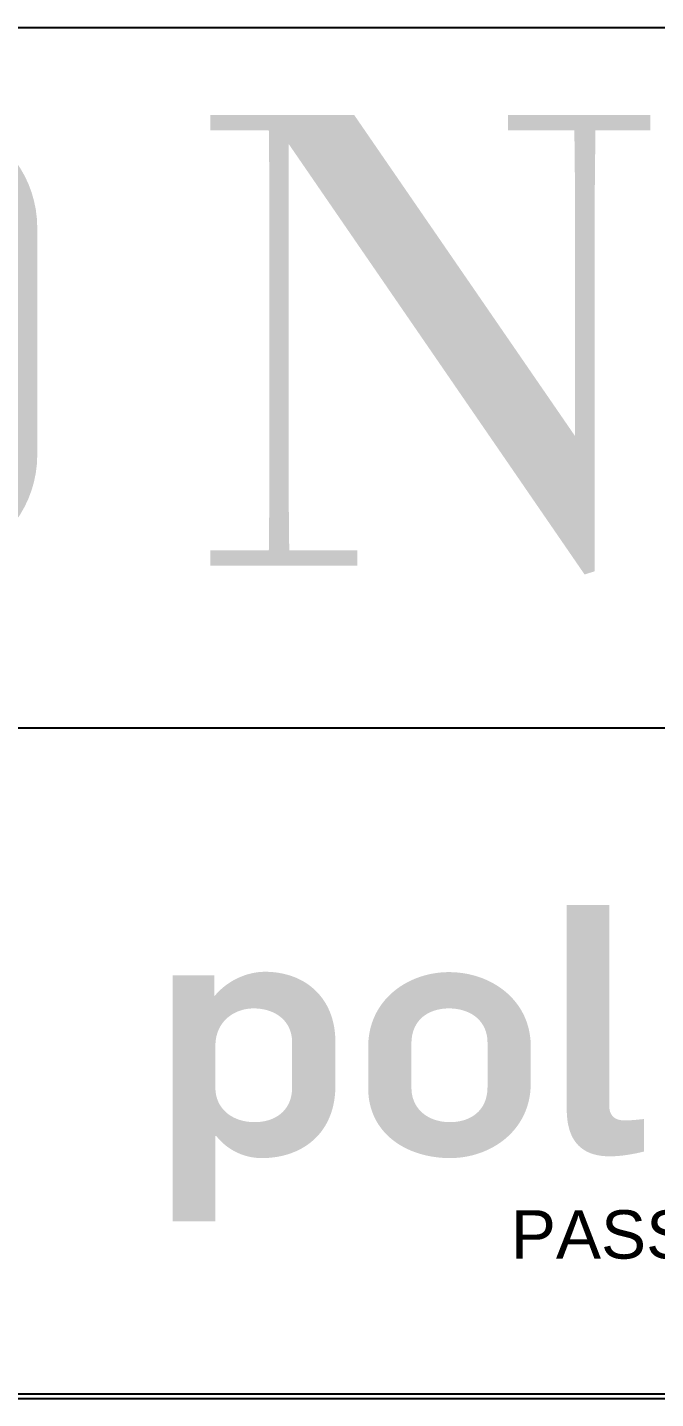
# Model space of a CAD drawing. Header units: millimetres. Extents: x -1766 to 57634, y -706 to 41248.
# Drawn here: x 42727 to 44805, y -14 to 4520 of the extents above; entities that cross this region are included whole.
import ezdxf
from ezdxf.enums import TextEntityAlignment as Align

# ---------------------------------------------------------------- set-up
doc = ezdxf.new("R2010")
doc.units = ezdxf.units.MM
doc.header["$LTSCALE"] = 200
doc.layers.add('% kommentar', color=10, linetype='Continuous')
doc.layers.add('S0CO1', color=1, linetype='Continuous')
doc.layers.add('Layer 1', color=1, linetype='Continuous', true_color=0xff0000)
doc.styles.add('ROMANS', font='romans', dxfattribs={"height": 100})
doc.styles.add('style1', font='arial.ttf', dxfattribs={"height": 2})

# ---------------------------------------------------------------- blocks, each defined once
blk = doc.blocks.new('A2')
at = {"color": 7}
blk.add_line((58693.697862, 706.30202), (1765.75505, 706.30202), dxfattribs=at)
blk = doc.blocks.new('A$Ce4b58fa5')
at = {"layer": 'Layer 1', "true_color": 0x0091b3}
blk.add_hatch(color=142, dxfattribs=at).paths.add_polyline_path([(45.203, 10.876), (45.274, 10.876), (45.346, 10.879), (45.419, 10.884), (45.494, 10.889), (45.644, 10.905), (45.795, 10.926), (45.942, 10.951), (46.083, 10.978), (46.214, 11.007), (46.334, 11.037), (46.334, 12.11), (46.011, 12.078), (45.937, 12.073), (45.86, 12.068), (45.778, 12.065), (45.688, 12.064), (45.67, 12.064), (45.653, 12.065), (45.636, 12.065), (45.619, 12.067), (45.603, 12.068), (45.587, 12.07), (45.572, 12.072), (45.557, 12.074), (45.542, 12.077), (45.528, 12.079), (45.513, 12.083), (45.5, 12.086), (45.486, 12.09), (45.473, 12.094), (45.46, 12.098), (45.448, 12.102), (45.436, 12.107), (45.424, 12.112), (45.413, 12.118), (45.401, 12.123), (45.391, 12.129), (45.38, 12.135), (45.37, 12.141), (45.36, 12.147), (45.35, 12.154), (45.341, 12.161), (45.332, 12.168), (45.323, 12.175), (45.315, 12.183), (45.307, 12.191), (45.299, 12.199), (45.291, 12.207), (45.284, 12.215), (45.277, 12.224), (45.27, 12.232), (45.264, 12.241), (45.258, 12.25), (45.252, 12.26), (45.246, 12.269), (45.24, 12.279), (45.235, 12.288), (45.23, 12.298), (45.226, 12.308), (45.221, 12.319), (45.217, 12.329), (45.213, 12.34), (45.209, 12.35), (45.206, 12.361), (45.203, 12.372), (45.2, 12.383), (45.197, 12.394), (45.194, 12.405), (45.192, 12.417), (45.19, 12.428), (45.188, 12.44), (45.186, 12.452), (45.185, 12.463), (45.184, 12.475), (45.182, 12.499), (45.181, 12.524), (45.18, 12.549), (45.18, 19.183), (43.773, 19.183), (43.773, 12.537), (43.773, 12.431), (43.777, 12.313), (43.78, 12.251), (43.785, 12.187), (43.791, 12.121), (43.8, 12.054), (43.81, 11.985), (43.823, 11.917), (43.831, 11.882), (43.839, 11.847), (43.848, 11.813), (43.857, 11.778), (43.868, 11.744), (43.879, 11.709), (43.891, 11.675), (43.904, 11.641), (43.917, 11.607), (43.932, 11.573), (43.948, 11.54), (43.964, 11.507), (43.982, 11.475), (44.001, 11.443), (44.021, 11.411), (44.042, 11.38), (44.064, 11.349), (44.087, 11.319), (44.099, 11.305), (44.111, 11.29), (44.124, 11.276), (44.137, 11.261), (44.15, 11.247), (44.164, 11.233), (44.178, 11.22), (44.192, 11.206), (44.207, 11.193), (44.222, 11.18), (44.237, 11.167), (44.253, 11.154), (44.269, 11.142), (44.285, 11.129), (44.302, 11.117), (44.319, 11.105), (44.336, 11.094), (44.354, 11.082), (44.372, 11.071), (44.391, 11.061), (44.41, 11.05), (44.429, 11.04), (44.449, 11.03), (44.469, 11.02), (44.489, 11.01), (44.51, 11.001), (44.531, 10.992), (44.553, 10.983), (44.575, 10.975), (44.597, 10.967), (44.62, 10.959), (44.644, 10.952), (44.691, 10.938), (44.741, 10.925), (44.792, 10.914), (44.845, 10.904), (44.9, 10.895), (44.957, 10.888), (45.016, 10.883), (45.076, 10.879), (45.139, 10.876)], flags=0)
h = blk.add_hatch(color=142, dxfattribs=at)
h.paths.add_polyline_path([(30.746, 8.729), (32.154, 8.729), (32.154, 11.545), (32.188, 11.545), (32.217, 11.508), (32.247, 11.472), (32.279, 11.436), (32.312, 11.401), (32.346, 11.366), (32.382, 11.332), (32.419, 11.299), (32.457, 11.266), (32.496, 11.234), (32.537, 11.202), (32.579, 11.172), (32.621, 11.142), (32.666, 11.114), (32.711, 11.086), (32.757, 11.06), (32.804, 11.034), (32.853, 11.01), (32.902, 10.987), (32.953, 10.965), (33.004, 10.944), (33.056, 10.925), (33.11, 10.907), (33.164, 10.891), (33.219, 10.876), (33.275, 10.863), (33.331, 10.851), (33.389, 10.841), (33.447, 10.833), (33.507, 10.826), (33.566, 10.822), (33.627, 10.819), (33.688, 10.818), (33.75, 10.818), (33.811, 10.82), (33.872, 10.823), (33.933, 10.827), (33.993, 10.832), (34.052, 10.839), (34.112, 10.846), (34.171, 10.855), (34.229, 10.865), (34.287, 10.876), (34.345, 10.888), (34.402, 10.902), (34.458, 10.917), (34.514, 10.932), (34.569, 10.949), (34.624, 10.967), (34.678, 10.987), (34.731, 11.007), (34.784, 11.029), (34.836, 11.051), (34.887, 11.075), (34.938, 11.101), (34.988, 11.127), (35.037, 11.154), (35.085, 11.183), (35.133, 11.213), (35.179, 11.244), (35.225, 11.276), (35.27, 11.309), (35.314, 11.344), (35.357, 11.38), (35.399, 11.416), (35.44, 11.454), (35.48, 11.494), (35.519, 11.534), (35.558, 11.576), (35.595, 11.618), (35.631, 11.662), (35.666, 11.707), (35.7, 11.754), (35.732, 11.801), (35.764, 11.85), (35.794, 11.9), (35.823, 11.951), (35.851, 12.003), (35.878, 12.056), (35.903, 12.111), (35.928, 12.166), (35.95, 12.223), (35.972, 12.281), (35.992, 12.34), (36.011, 12.401), (36.029, 12.462), (36.045, 12.525), (36.059, 12.589), (36.072, 12.654), (36.084, 12.721), (36.094, 12.788), (36.103, 12.857), (36.11, 12.927), (36.116, 12.998), (36.12, 13.07), (36.122, 13.143), (36.123, 13.218), (36.123, 14.649), (36.122, 14.719), (36.12, 14.788), (36.116, 14.857), (36.111, 14.924), (36.104, 14.99), (36.096, 15.055), (36.087, 15.12), (36.076, 15.183), (36.064, 15.245), (36.05, 15.306), (36.035, 15.366), (36.019, 15.425), (36.001, 15.483), (35.982, 15.54), (35.962, 15.596), (35.941, 15.65), (35.918, 15.704), (35.894, 15.757), (35.869, 15.808), (35.843, 15.859), (35.815, 15.908), (35.787, 15.957), (35.757, 16.004), (35.726, 16.05), (35.694, 16.095), (35.661, 16.139), (35.627, 16.182), (35.592, 16.224), (35.556, 16.265), (35.519, 16.305), (35.481, 16.343), (35.442, 16.381), (35.402, 16.417), (35.361, 16.452), (35.32, 16.486), (35.277, 16.519), (35.233, 16.551), (35.189, 16.582), (35.144, 16.612), (35.098, 16.64), (35.051, 16.668), (35.003, 16.694), (34.955, 16.719), (34.905, 16.743), (34.856, 16.766), (34.805, 16.788), (34.754, 16.808), (34.702, 16.828), (34.649, 16.846), (34.596, 16.863), (34.542, 16.879), (34.487, 16.894), (34.432, 16.907), (34.376, 16.92), (34.32, 16.931), (34.263, 16.941), (34.206, 16.95), (34.148, 16.958), (34.09, 16.964), (34.031, 16.97), (33.972, 16.974), (33.913, 16.977), (33.853, 16.979), (33.792, 16.979), (33.742, 16.979), (33.691, 16.976), (33.64, 16.973), (33.587, 16.968), (33.535, 16.961), (33.481, 16.953), (33.428, 16.944), (33.374, 16.933), (33.319, 16.92), (33.265, 16.906), (33.21, 16.891), (33.155, 16.873), (33.1, 16.855), (33.045, 16.834), (32.99, 16.812), (32.936, 16.789), (32.881, 16.764), (32.827, 16.737), (32.773, 16.709), (32.719, 16.678), (32.666, 16.647), (32.614, 16.613), (32.562, 16.578), (32.51, 16.541), (32.46, 16.503), (32.41, 16.462), (32.361, 16.42), (32.313, 16.376), (32.266, 16.331), (32.22, 16.283), (32.175, 16.234), (32.131, 16.183), (32.119, 16.183), (32.119, 16.864), (30.746, 16.864)], flags=0)
h.paths.add_polyline_path([(33.458, 12.006), (33.424, 12.007), (33.39, 12.008), (33.356, 12.009), (33.323, 12.011), (33.29, 12.014), (33.258, 12.018), (33.225, 12.022), (33.193, 12.026), (33.161, 12.031), (33.13, 12.037), (33.098, 12.044), (33.067, 12.051), (33.037, 12.058), (33.007, 12.066), (32.977, 12.075), (32.947, 12.084), (32.918, 12.094), (32.889, 12.105), (32.861, 12.116), (32.833, 12.127), (32.806, 12.139), (32.779, 12.152), (32.752, 12.165), (32.726, 12.179), (32.7, 12.194), (32.675, 12.208), (32.65, 12.224), (32.625, 12.24), (32.602, 12.256), (32.578, 12.274), (32.555, 12.291), (32.533, 12.309), (32.511, 12.328), (32.49, 12.347), (32.469, 12.367), (32.449, 12.387), (32.43, 12.408), (32.411, 12.429), (32.392, 12.451), (32.375, 12.473), (32.358, 12.496), (32.341, 12.519), (32.325, 12.543), (32.31, 12.567), (32.295, 12.591), (32.281, 12.617), (32.268, 12.642), (32.255, 12.668), (32.243, 12.695), (32.232, 12.722), (32.222, 12.75), (32.212, 12.778), (32.203, 12.806), (32.194, 12.835), (32.187, 12.864), (32.18, 12.894), (32.174, 12.924), (32.169, 12.955), (32.164, 12.986), (32.16, 13.018), (32.158, 13.05), (32.155, 13.082), (32.154, 13.115), (32.154, 13.149), (32.154, 14.522), (32.154, 14.561), (32.156, 14.6), (32.158, 14.639), (32.161, 14.676), (32.166, 14.713), (32.171, 14.75), (32.177, 14.785), (32.184, 14.82), (32.191, 14.855), (32.2, 14.888), (32.209, 14.921), (32.219, 14.954), (32.23, 14.985), (32.242, 15.016), (32.254, 15.047), (32.268, 15.077), (32.281, 15.106), (32.296, 15.134), (32.311, 15.162), (32.327, 15.189), (32.343, 15.216), (32.361, 15.241), (32.378, 15.267), (32.397, 15.291), (32.415, 15.315), (32.435, 15.338), (32.455, 15.361), (32.475, 15.383), (32.496, 15.404), (32.518, 15.425), (32.54, 15.445), (32.562, 15.465), (32.585, 15.484), (32.608, 15.502), (32.632, 15.52), (32.656, 15.537), (32.68, 15.553), (32.705, 15.569), (32.73, 15.584), (32.755, 15.599), (32.781, 15.613), (32.806, 15.626), (32.833, 15.639), (32.859, 15.651), (32.886, 15.662), (32.913, 15.673), (32.94, 15.683), (32.967, 15.693), (32.994, 15.702), (33.022, 15.711), (33.049, 15.719), (33.077, 15.726), (33.105, 15.733), (33.133, 15.739), (33.161, 15.744), (33.189, 15.749), (33.217, 15.754), (33.245, 15.757), (33.272, 15.761), (33.3, 15.763), (33.328, 15.765), (33.356, 15.767), (33.384, 15.767), (33.412, 15.768), (33.445, 15.767), (33.479, 15.767), (33.513, 15.765), (33.546, 15.763), (33.579, 15.76), (33.611, 15.757), (33.643, 15.753), (33.675, 15.749), (33.707, 15.743), (33.738, 15.738), (33.769, 15.732), (33.8, 15.725), (33.83, 15.717), (33.86, 15.709), (33.889, 15.701), (33.918, 15.692), (33.947, 15.682), (33.975, 15.672), (34.003, 15.661), (34.031, 15.65), (34.058, 15.638), (34.084, 15.625), (34.11, 15.612), (34.136, 15.599), (34.161, 15.585), (34.186, 15.57), (34.21, 15.555), (34.234, 15.539), (34.258, 15.523), (34.28, 15.506), (34.303, 15.489), (34.324, 15.471), (34.346, 15.452), (34.366, 15.433), (34.386, 15.414), (34.406, 15.394), (34.425, 15.374), (34.444, 15.353), (34.461, 15.331), (34.479, 15.309), (34.495, 15.287), (34.511, 15.264), (34.527, 15.24), (34.542, 15.216), (34.556, 15.192), (34.569, 15.167), (34.582, 15.141), (34.594, 15.116), (34.606, 15.089), (34.617, 15.062), (34.627, 15.035), (34.636, 15.007), (34.645, 14.979), (34.653, 14.95), (34.66, 14.921), (34.667, 14.891), (34.673, 14.861), (34.678, 14.83), (34.682, 14.799), (34.686, 14.768), (34.689, 14.736), (34.691, 14.703), (34.692, 14.67), (34.692, 14.637), (34.692, 13.172), (34.692, 13.132), (34.69, 13.093), (34.688, 13.055), (34.685, 13.018), (34.681, 12.981), (34.676, 12.946), (34.67, 12.911), (34.663, 12.876), (34.656, 12.843), (34.648, 12.81), (34.639, 12.778), (34.629, 12.747), (34.618, 12.717), (34.607, 12.687), (34.595, 12.658), (34.582, 12.629), (34.569, 12.602), (34.555, 12.575), (34.54, 12.549), (34.524, 12.523), (34.508, 12.498), (34.492, 12.474), (34.475, 12.451), (34.457, 12.428), (34.438, 12.406), (34.419, 12.384), (34.4, 12.363), (34.38, 12.343), (34.36, 12.324), (34.339, 12.305), (34.317, 12.286), (34.296, 12.269), (34.273, 12.252), (34.251, 12.235), (34.228, 12.22), (34.204, 12.205), (34.18, 12.19), (34.156, 12.176), (34.132, 12.163), (34.107, 12.15), (34.082, 12.138), (34.056, 12.126), (34.031, 12.115), (34.005, 12.105), (33.979, 12.095), (33.952, 12.085), (33.926, 12.077), (33.899, 12.068), (33.872, 12.061), (33.845, 12.054), (33.817, 12.047), (33.79, 12.041), (33.763, 12.035), (33.735, 12.03), (33.707, 12.026), (33.68, 12.021), (33.652, 12.018), (33.624, 12.015), (33.569, 12.01), (33.513, 12.007)], flags=0)
h = blk.add_hatch(color=142, dxfattribs=at)
h.paths.add_polyline_path([(39.919, 10.818), (39.98, 10.819), (40.041, 10.82), (40.102, 10.824), (40.164, 10.828), (40.225, 10.834), (40.286, 10.841), (40.347, 10.849), (40.408, 10.859), (40.468, 10.869), (40.529, 10.882), (40.589, 10.895), (40.649, 10.909), (40.709, 10.925), (40.768, 10.942), (40.827, 10.96), (40.885, 10.98), (40.944, 11.001), (41.001, 11.023), (41.058, 11.046), (41.115, 11.07), (41.171, 11.096), (41.226, 11.123), (41.281, 11.151), (41.335, 11.18), (41.389, 11.21), (41.441, 11.242), (41.493, 11.275), (41.544, 11.309), (41.595, 11.344), (41.644, 11.38), (41.693, 11.418), (41.741, 11.457), (41.787, 11.497), (41.833, 11.538), (41.878, 11.58), (41.921, 11.624), (41.964, 11.668), (42.005, 11.714), (42.046, 11.761), (42.085, 11.809), (42.123, 11.858), (42.159, 11.908), (42.195, 11.96), (42.229, 12.013), (42.261, 12.066), (42.293, 12.121), (42.323, 12.177), (42.351, 12.234), (42.378, 12.293), (42.404, 12.352), (42.428, 12.413), (42.45, 12.474), (42.471, 12.537), (42.49, 12.601), (42.507, 12.666), (42.523, 12.732), (42.537, 12.799), (42.549, 12.867), (42.56, 12.936), (42.569, 13.007), (42.575, 13.078), (42.58, 13.15), (42.583, 13.224), (42.584, 13.299), (42.584, 14.51), (42.583, 14.58), (42.58, 14.65), (42.576, 14.719), (42.569, 14.787), (42.561, 14.854), (42.551, 14.92), (42.54, 14.985), (42.526, 15.05), (42.511, 15.113), (42.495, 15.176), (42.476, 15.237), (42.457, 15.298), (42.435, 15.358), (42.412, 15.417), (42.388, 15.475), (42.362, 15.532), (42.334, 15.588), (42.305, 15.643), (42.275, 15.697), (42.244, 15.75), (42.21, 15.802), (42.176, 15.853), (42.14, 15.903), (42.104, 15.952), (42.065, 16), (42.026, 16.047), (41.985, 16.093), (41.944, 16.137), (41.901, 16.181), (41.856, 16.224), (41.811, 16.265), (41.765, 16.306), (41.718, 16.345), (41.669, 16.383), (41.62, 16.42), (41.57, 16.456), (41.519, 16.491), (41.466, 16.525), (41.413, 16.557), (41.359, 16.589), (41.305, 16.619), (41.249, 16.648), (41.193, 16.676), (41.136, 16.702), (41.078, 16.728), (41.019, 16.752), (40.96, 16.775), (40.9, 16.796), (40.84, 16.817), (40.778, 16.836), (40.717, 16.854), (40.654, 16.87), (40.592, 16.886), (40.528, 16.9), (40.464, 16.913), (40.4, 16.924), (40.335, 16.934), (40.27, 16.943), (40.205, 16.951), (40.139, 16.957), (40.073, 16.962), (40.007, 16.965), (39.94, 16.967), (39.873, 16.968), (39.812, 16.967), (39.75, 16.965), (39.689, 16.962), (39.628, 16.957), (39.567, 16.952), (39.506, 16.945), (39.445, 16.936), (39.384, 16.927), (39.323, 16.916), (39.263, 16.904), (39.203, 16.891), (39.143, 16.876), (39.083, 16.86), (39.024, 16.843), (38.965, 16.825), (38.906, 16.806), (38.848, 16.785), (38.791, 16.763), (38.733, 16.74), (38.677, 16.715), (38.621, 16.69), (38.565, 16.663), (38.511, 16.635), (38.456, 16.606), (38.403, 16.575), (38.35, 16.544), (38.298, 16.511), (38.247, 16.477), (38.197, 16.442), (38.147, 16.405), (38.099, 16.368), (38.051, 16.329), (38.004, 16.289), (37.959, 16.248), (37.914, 16.206), (37.87, 16.162), (37.828, 16.117), (37.786, 16.072), (37.746, 16.025), (37.707, 15.977), (37.669, 15.928), (37.632, 15.877), (37.597, 15.826), (37.563, 15.773), (37.53, 15.719), (37.499, 15.664), (37.469, 15.608), (37.441, 15.551), (37.414, 15.493), (37.388, 15.434), (37.364, 15.373), (37.342, 15.312), (37.321, 15.249), (37.302, 15.185), (37.284, 15.12), (37.269, 15.054), (37.255, 14.987), (37.242, 14.919), (37.232, 14.85), (37.223, 14.779), (37.216, 14.708), (37.211, 14.635), (37.208, 14.562), (37.207, 14.487), (37.207, 13.137), (37.208, 13.067), (37.211, 12.997), (37.216, 12.929), (37.222, 12.862), (37.23, 12.796), (37.24, 12.731), (37.252, 12.666), (37.265, 12.603), (37.28, 12.541), (37.297, 12.48), (37.315, 12.421), (37.335, 12.362), (37.357, 12.304), (37.38, 12.247), (37.404, 12.192), (37.43, 12.137), (37.457, 12.083), (37.486, 12.031), (37.517, 11.98), (37.548, 11.929), (37.581, 11.88), (37.616, 11.832), (37.651, 11.785), (37.688, 11.739), (37.726, 11.694), (37.766, 11.65), (37.806, 11.608), (37.848, 11.566), (37.891, 11.526), (37.935, 11.486), (37.98, 11.448), (38.027, 11.411), (38.074, 11.375), (38.122, 11.34), (38.172, 11.306), (38.222, 11.273), (38.273, 11.241), (38.325, 11.211), (38.378, 11.181), (38.432, 11.153), (38.487, 11.126), (38.543, 11.1), (38.599, 11.075), (38.656, 11.051), (38.714, 11.029), (38.772, 11.007), (38.832, 10.987), (38.892, 10.968), (38.952, 10.95), (39.013, 10.933), (39.075, 10.917), (39.137, 10.902), (39.2, 10.889), (39.264, 10.877), (39.327, 10.866), (39.392, 10.856), (39.456, 10.847), (39.521, 10.839), (39.587, 10.833), (39.653, 10.827), (39.719, 10.823), (39.785, 10.82), (39.852, 10.818)], flags=0)
h.paths.add_polyline_path([(39.919, 12.006), (39.885, 12.007), (39.851, 12.008), (39.818, 12.009), (39.785, 12.011), (39.752, 12.014), (39.719, 12.018), (39.687, 12.022), (39.655, 12.026), (39.624, 12.031), (39.592, 12.037), (39.561, 12.044), (39.531, 12.051), (39.501, 12.058), (39.471, 12.066), (39.441, 12.075), (39.412, 12.084), (39.383, 12.094), (39.355, 12.105), (39.327, 12.116), (39.3, 12.127), (39.273, 12.139), (39.246, 12.152), (39.22, 12.165), (39.194, 12.179), (39.169, 12.194), (39.144, 12.208), (39.12, 12.224), (39.096, 12.24), (39.073, 12.256), (39.05, 12.274), (39.028, 12.291), (39.006, 12.309), (38.985, 12.328), (38.964, 12.347), (38.944, 12.367), (38.924, 12.387), (38.905, 12.408), (38.887, 12.429), (38.869, 12.451), (38.852, 12.473), (38.835, 12.496), (38.819, 12.519), (38.804, 12.543), (38.789, 12.567), (38.775, 12.591), (38.761, 12.617), (38.748, 12.642), (38.736, 12.668), (38.725, 12.695), (38.714, 12.722), (38.704, 12.75), (38.694, 12.778), (38.685, 12.806), (38.677, 12.835), (38.67, 12.864), (38.663, 12.894), (38.658, 12.924), (38.652, 12.955), (38.648, 12.986), (38.645, 13.018), (38.642, 13.05), (38.64, 13.082), (38.639, 13.115), (38.638, 13.149), (38.638, 14.602), (38.639, 14.642), (38.64, 14.681), (38.642, 14.719), (38.646, 14.756), (38.65, 14.793), (38.655, 14.828), (38.66, 14.863), (38.667, 14.898), (38.675, 14.931), (38.683, 14.964), (38.692, 14.996), (38.702, 15.027), (38.712, 15.058), (38.724, 15.087), (38.736, 15.116), (38.748, 15.145), (38.762, 15.172), (38.776, 15.199), (38.791, 15.226), (38.806, 15.251), (38.822, 15.276), (38.839, 15.3), (38.856, 15.324), (38.874, 15.346), (38.892, 15.369), (38.911, 15.39), (38.93, 15.411), (38.95, 15.431), (38.971, 15.451), (38.992, 15.469), (39.013, 15.488), (39.035, 15.505), (39.057, 15.522), (39.08, 15.539), (39.103, 15.554), (39.126, 15.57), (39.15, 15.584), (39.174, 15.598), (39.199, 15.611), (39.224, 15.624), (39.249, 15.636), (39.274, 15.648), (39.3, 15.659), (39.326, 15.669), (39.352, 15.679), (39.378, 15.689), (39.405, 15.698), (39.432, 15.706), (39.459, 15.713), (39.486, 15.721), (39.513, 15.727), (39.54, 15.733), (39.568, 15.739), (39.595, 15.744), (39.623, 15.749), (39.651, 15.753), (39.679, 15.756), (39.706, 15.759), (39.762, 15.764), (39.818, 15.767), (39.873, 15.768), (39.907, 15.767), (39.94, 15.767), (39.974, 15.765), (40.007, 15.763), (40.04, 15.76), (40.072, 15.757), (40.105, 15.753), (40.137, 15.749), (40.168, 15.743), (40.199, 15.738), (40.23, 15.732), (40.261, 15.725), (40.291, 15.717), (40.321, 15.709), (40.351, 15.701), (40.38, 15.692), (40.408, 15.682), (40.437, 15.672), (40.464, 15.661), (40.492, 15.65), (40.519, 15.638), (40.546, 15.625), (40.572, 15.612), (40.597, 15.599), (40.623, 15.585), (40.648, 15.57), (40.672, 15.555), (40.696, 15.539), (40.719, 15.523), (40.742, 15.506), (40.764, 15.489), (40.786, 15.471), (40.807, 15.452), (40.828, 15.433), (40.848, 15.414), (40.867, 15.394), (40.886, 15.374), (40.905, 15.353), (40.923, 15.331), (40.94, 15.309), (40.957, 15.287), (40.973, 15.264), (40.988, 15.24), (41.003, 15.216), (41.017, 15.192), (41.031, 15.167), (41.043, 15.141), (41.056, 15.116), (41.067, 15.089), (41.078, 15.062), (41.088, 15.035), (41.098, 15.007), (41.106, 14.979), (41.114, 14.95), (41.122, 14.921), (41.128, 14.891), (41.134, 14.861), (41.139, 14.83), (41.144, 14.799), (41.147, 14.768), (41.15, 14.736), (41.152, 14.703), (41.153, 14.67), (41.154, 14.637), (41.154, 13.172), (41.153, 13.132), (41.152, 13.093), (41.149, 13.055), (41.146, 13.018), (41.142, 12.981), (41.137, 12.946), (41.131, 12.911), (41.125, 12.876), (41.117, 12.843), (41.109, 12.81), (41.1, 12.778), (41.09, 12.747), (41.079, 12.717), (41.068, 12.687), (41.056, 12.658), (41.043, 12.629), (41.03, 12.602), (41.016, 12.575), (41.001, 12.549), (40.986, 12.523), (40.97, 12.498), (40.953, 12.474), (40.936, 12.451), (40.918, 12.428), (40.9, 12.406), (40.881, 12.384), (40.861, 12.363), (40.841, 12.343), (40.821, 12.324), (40.8, 12.305), (40.779, 12.286), (40.757, 12.269), (40.735, 12.252), (40.712, 12.235), (40.689, 12.22), (40.665, 12.205), (40.642, 12.19), (40.617, 12.176), (40.593, 12.163), (40.568, 12.15), (40.543, 12.138), (40.518, 12.126), (40.492, 12.115), (40.466, 12.105), (40.44, 12.095), (40.413, 12.085), (40.387, 12.077), (40.36, 12.068), (40.333, 12.061), (40.306, 12.054), (40.279, 12.047), (40.251, 12.041), (40.224, 12.035), (40.196, 12.03), (40.169, 12.026), (40.141, 12.021), (40.113, 12.018), (40.085, 12.015), (40.03, 12.01), (39.974, 12.007)], flags=0)
blk = doc.blocks.new('TF-2')
at = {"true_color": 0x00509e, "transparency": 33554687}
h = blk.add_hatch(color=154, dxfattribs=at)
h.paths.add_polyline_path([(-150.483, 32.459), (-157.979, 32.459), (-158.286, 32.447), (-158.586, 32.41), (-158.879, 32.35), (-159.163, 32.268), (-159.437, 32.165), (-159.7, 32.041), (-159.952, 31.898), (-160.191, 31.736), (-160.417, 31.557), (-160.628, 31.362), (-160.823, 31.151), (-161.002, 30.925), (-161.164, 30.686), (-161.307, 30.434), (-161.431, 30.171), (-161.534, 29.897), (-161.616, 29.613), (-161.676, 29.32), (-161.713, 29.02), (-161.725, 28.713), (-161.725, 21.215), (-161.713, 20.908), (-161.676, 20.608), (-161.616, 20.316), (-161.534, 20.032), (-161.431, 19.758), (-161.307, 19.495), (-161.164, 19.243), (-161.002, 19.004), (-160.823, 18.778), (-160.628, 18.567), (-160.417, 18.372), (-160.191, 18.193), (-159.952, 18.032), (-159.7, 17.888), (-159.437, 17.765), (-159.163, 17.661), (-158.879, 17.579), (-158.586, 17.519), (-158.286, 17.483), (-157.979, 17.47), (-150.483, 17.47), (-150.175, 17.483), (-149.875, 17.519), (-149.582, 17.579), (-149.299, 17.661), (-149.025, 17.765), (-148.761, 17.888), (-148.51, 18.032), (-148.27, 18.193), (-148.045, 18.372), (-147.834, 18.567), (-147.639, 18.778), (-147.46, 19.004), (-147.298, 19.243), (-147.155, 19.495), (-147.031, 19.758), (-146.928, 20.032), (-146.846, 20.316), (-146.786, 20.608), (-146.749, 20.908), (-146.737, 21.215), (-146.737, 28.713), (-146.749, 29.02), (-146.786, 29.32), (-146.846, 29.613), (-146.928, 29.897), (-147.031, 30.171), (-147.155, 30.434), (-147.298, 30.686), (-147.46, 30.925), (-147.639, 31.151), (-147.834, 31.362), (-148.045, 31.557), (-148.27, 31.736), (-148.51, 31.898), (-148.761, 32.041), (-149.025, 32.165), (-149.299, 32.268), (-149.582, 32.35), (-149.875, 32.41), (-150.175, 32.447)])
h.paths.add_polyline_path([(-150.483, 21.215), (-157.979, 21.215), (-157.979, 28.713), (-150.483, 28.713)])
at = {"true_color": 0x000000, "transparency": 33554687}
blk.add_hatch(color=18, dxfattribs=at).paths.add_polyline_path([(-136.252, 32.443), (-128.952, 21.832), (-128.952, 29.996), (-128.973, 31.938), (-131.167, 31.938), (-131.167, 32.443), (-126.463, 32.443), (-126.463, 31.938), (-128.277, 31.938), (-128.298, 29.996), (-128.298, 17.359), (-128.636, 17.253), (-138.425, 31.494), (-138.425, 20.059), (-138.404, 18.055), (-136.147, 18.055), (-136.147, 17.549), (-141.019, 17.549), (-141.019, 18.055), (-139.079, 18.055), (-139.058, 20.059), (-139.058, 29.996), (-139.079, 31.938), (-141.019, 31.938), (-141.019, 32.443)])
at = {"color": 4, "transparency": 33554687}
for p, q in [((-172.837, 35.344), (-4.837, 35.344)), ((-172.982, 12.178), (-69.982, 12.178))]:
    blk.add_line(p, q, dxfattribs=at)
at = {"color": 1, "transparency": 33554687}
blk.add_line((-180, -10), (-5, -10), dxfattribs=at)
at = {"transparency": 33554687}
blk.add_blockref('A$Ce4b58fa5', (-173, -12.865), dxfattribs=at)
at = {"layer": '% kommentar', "color": 142, "true_color": 0x0091b3, "transparency": 33554687, "insert": (-109.776, -4.583), "char_height": 1.6, "width": 46.79408, "attachment_point": 5, "style": 'style1'}
blk.add_mtext('PASSION FOR IMPROVING LIFE AT SEA', dxfattribs=at)
at = {"color": 4, "transparency": 33554687, "style": 'ROMANS', "width": 1.5}
for tag, p in [('PROSJ', (-123.505, 63.949)), ('DRAWING', (-122.319, 57.819))]:
    blk.add_attdef(tag, text='', height=3, dxfattribs=at).set_placement(p, align=Align.MIDDLE)
at = {"color": 4, "transparency": 33554687, "style": 'ROMANS'}
for tag, p in [('SCALE', (-61.642, 63.215)), ('SHEET', (-28.606, 63.082))]:
    blk.add_attdef(tag, text='', height=2, dxfattribs=at).set_placement(p, align=Align.MIDDLE)

msp = doc.modelspace()

# ---------------------------------------------------------------- block references
msp.add_blockref('A2', (-1765.755, -706.302))
at = {"layer": 'S0CO1', "xscale": 100, "yscale": 100, "zscale": 100}
msp.add_blockref('TF-2', (57433.744, 985.591), dxfattribs=at)

doc.saveas('drawing.dxf')
